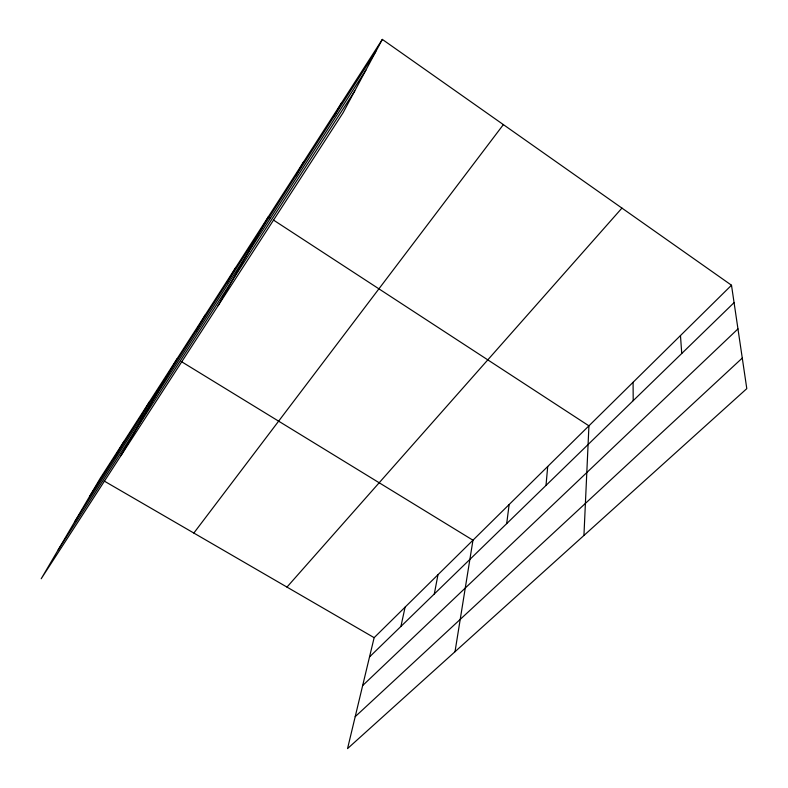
<?xml version="1.0" encoding="UTF-8"?>
<svg xmlns="http://www.w3.org/2000/svg" width="788" height="788" viewBox="0 0 788 788"><rect width="100%" height="100%" fill="white"/><g stroke="black" fill="none" stroke-linecap="round" stroke-linejoin="round"><path stroke-width="1.18" d="M583.938 535.466L588.931 425.845L273.446 220.039M546.005 485.408L547.709 466.496M506.694 523.616L509.137 504.537M455.011 651.715L472.967 540.213L181.181 361.465M434.306 593.965L437.98 574.718M400.925 626.411L405.101 607.144M731.5 285.226L374.142 637.669L347.547 748.6L746.797 388.632L731.5 285.226L382.328 39.4L100.037 478.631L41.203 578.747L343.095 112.723L382.328 39.4M334.004 116.545L341.332 103.189M295.49 176.404L303.459 162.111M218.109 305.665L268.363 216.72L270.392 218.049M226.816 283.128L235.75 267.467M196.074 330.901L205.373 314.747M120.978 455.612L176.995 358.895M139.831 418.3L149.651 401.437M114.043 458.38L124.061 441.27M89.881 495.928L375.787 51.624M74.732 521.695L365.859 70.171M58.214 549.807L354.787 90.876M193.838 533.052L503.365 124.622M286.97 587.09L621.939 208.101M369.533 656.926L734.081 302.631M362.667 685.54L737.962 328.911M355.211 716.666L742.276 358.067M104.252 481.074L374.142 637.669M680.477 335.56L681.738 353.497M633.079 382.308L633.207 400.668"/></g></svg>
